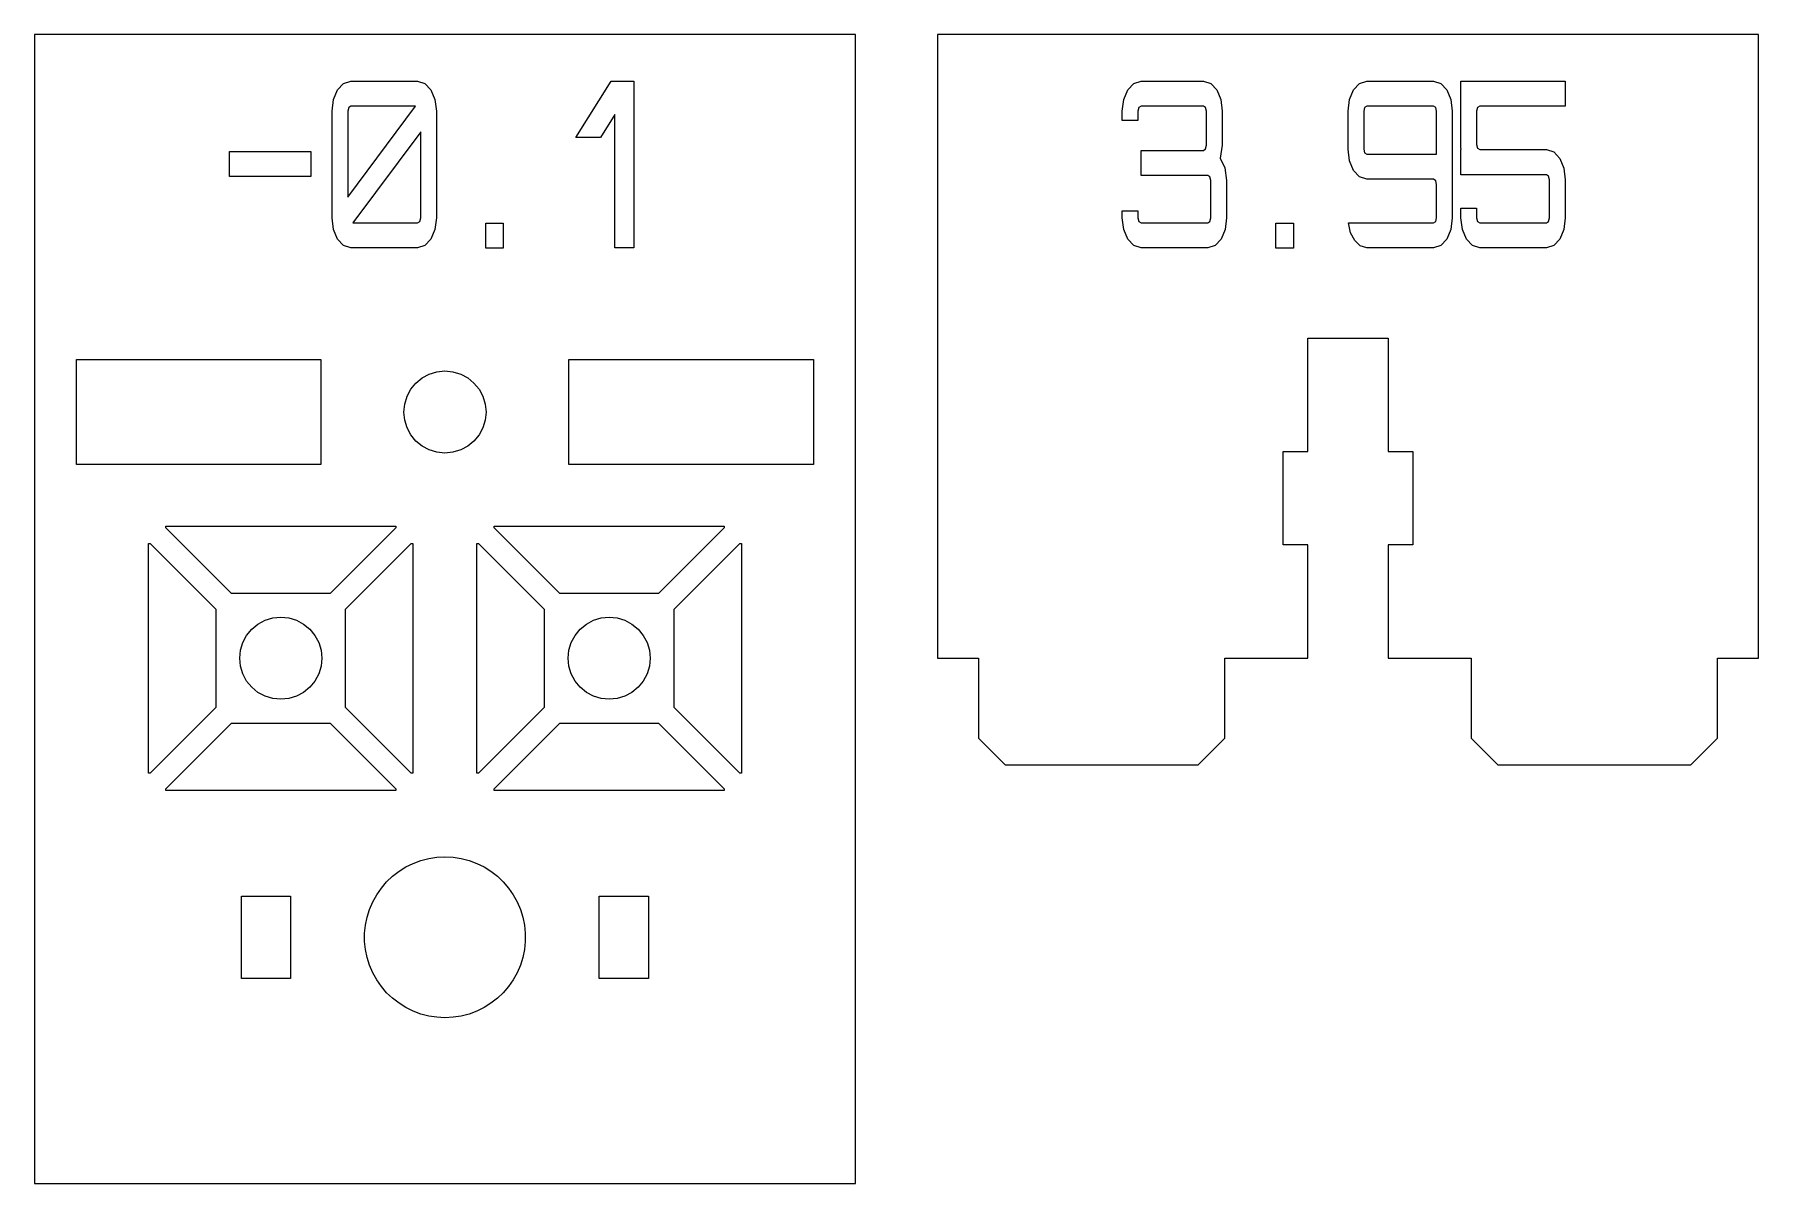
# Model space of a CAD drawing. Header units: metres. Extents: x -55 to 50, y -77 to -7.
import ezdxf

# ---------------------------------------------------------------- set-up
doc = ezdxf.new("R2010")
doc.units = ezdxf.units.M

msp = doc.modelspace()

# ---------------------------------------------------------------- linework, layer by layer
for p, q in [((-5, -7), (-55, -7)), ((-55, -7), (-55, -77)), ((-5, -77), (-5, -7)), ((50, -7), (0, -7)), ((0, -7), (0, -45)), ((50, -45), (50, -7)), ((-36.7871, -10.9619), (-36.5393, -10.376)), ((-36.5393, -10.376), (-36.1731, -9.98047)), ((-36.1731, -9.98047), (-35.7275, -9.84009)), ((-35.7275, -9.84009), (-31.6711, -9.84009)), ((-31.6711, -9.84009), (-31.2256, -9.98047)), ((-31.2256, -9.98047), (-30.8594, -10.376)), ((-30.8594, -10.376), (-30.6128, -10.9619)), ((-22.0251, -13.269), (-19.8682, -9.84009)), ((-19.8682, -9.84009), (-18.4973, -9.84009)), ((-18.4973, -9.84009), (-18.4973, -20)), ((11.3379, -10.9619), (11.5857, -10.376)), ((11.5857, -10.376), (11.9519, -9.98047)), ((11.9519, -9.98047), (12.3975, -9.84009)), ((12.3975, -9.84009), (16.189, -9.84009)), ((16.189, -9.84009), (16.6345, -9.98047)), ((16.6345, -9.98047), (17.0007, -10.376)), ((17.0007, -10.376), (17.2473, -10.9619)), ((25.0891, -10.9619), (25.3357, -10.376)), ((25.3357, -10.376), (25.7019, -9.98047)), ((25.7019, -9.98047), (26.1475, -9.84009)), ((26.1475, -9.84009), (30.2039, -9.84009)), ((30.2039, -9.84009), (30.6494, -9.98047)), ((30.6494, -9.98047), (31.0156, -10.376)), ((31.0156, -10.376), (31.2622, -10.9619)), ((31.875, -13.7061), (31.875, -9.84009)), ((31.875, -9.84009), (38.2251, -9.84009)), ((38.2251, -9.84009), (38.2251, -11.3635)), ((-36.875, -11.6736), (-36.7871, -10.9619)), ((-35.9216, -16.9092), (-31.7944, -11.3635)), ((-35.8643, -11.4551), (-35.9216, -11.6736)), ((-35.7275, -11.3635), (-35.8643, -11.4551)), ((-31.7944, -11.3635), (-35.7275, -11.3635)), ((-30.6128, -10.9619), (-30.5249, -11.6736)), ((11.25, -11.6736), (11.3379, -10.9619)), ((12.2607, -11.4551), (12.2034, -11.6736)), ((12.3975, -11.3635), (12.2607, -11.4551)), ((16.189, -11.3635), (12.3975, -11.3635)), ((16.3257, -11.4551), (16.189, -11.3635)), ((16.3831, -11.6736), (16.3257, -11.4551)), ((17.2473, -10.9619), (17.3352, -11.6736)), ((25, -11.6736), (25.0891, -10.9619)), ((26.0107, -11.4551), (25.9534, -11.6736)), ((26.1475, -11.3635), (26.0107, -11.4551)), ((30.2039, -11.3635), (26.1475, -11.3635)), ((30.3406, -11.4551), (30.2039, -11.3635)), ((30.3979, -11.6736), (30.3406, -11.4551)), ((31.2622, -10.9619), (31.3501, -11.6736)), ((32.8857, -11.4551), (32.8284, -11.6736)), ((33.0225, -11.3635), (32.8857, -11.4551)), ((38.2251, -11.3635), (33.0225, -11.3635)), ((-36.875, -18.1653), (-36.875, -11.6736)), ((-35.9216, -11.6736), (-35.9216, -16.9092)), ((-30.5249, -11.6736), (-30.5249, -18.1653)), ((-19.6448, -11.8713), (-20.5273, -13.269)), ((-19.6448, -20), (-19.6448, -11.8713)), ((11.25, -12.2388), (11.25, -11.6736)), ((12.2034, -12.2388), (11.25, -12.2388)), ((12.2034, -11.6736), (12.2034, -12.2388)), ((16.3831, -13.7488), (16.3831, -11.6736)), ((17.3352, -11.6736), (17.3352, -13.7488)), ((25, -13.988), (25, -11.6736)), ((25.9534, -11.6736), (25.9534, -13.988)), ((30.3979, -14.2993), (30.3979, -11.6736)), ((31.3501, -11.6736), (31.3501, -18.1653)), ((32.8284, -11.6736), (32.8284, -13.7061)), ((-31.4771, -12.9297), (-35.6042, -18.4753)), ((-31.4771, -18.1653), (-31.4771, -12.9297)), ((-20.5273, -13.269), (-22.0251, -13.269)), ((-43.1177, -15.6445), (-43.1177, -14.1211)), ((-43.1177, -14.1211), (-38.1787, -14.1211)), ((-38.1787, -14.1211), (-38.1787, -15.6445)), ((12.3975, -15.5835), (12.3975, -14.0588)), ((12.3975, -14.0588), (16.189, -14.0588)), ((16.189, -14.0588), (16.3257, -13.9673)), ((16.3257, -13.9673), (16.3831, -13.7488)), ((17.3352, -13.7488), (17.2217, -14.5386)), ((17.2217, -14.5386), (17.4988, -15.1318)), ((25.0891, -14.7009), (25, -13.988)), ((25.9534, -13.988), (26.0107, -14.2065)), ((26.0107, -14.2065), (26.1475, -14.2993)), ((26.1475, -14.2993), (30.3979, -14.2993)), ((31.8799, -13.8684), (31.875, -13.7061)), ((31.875, -15.5408), (31.875, -14.0161)), ((31.875, -14.0161), (31.8933, -14.0161)), ((31.8933, -14.0161), (31.8799, -13.8684)), ((32.8284, -13.7061), (32.8857, -13.9246)), ((32.8857, -13.9246), (33.0225, -14.0161)), ((33.0225, -14.0161), (37.0789, -14.0161)), ((37.0789, -14.0161), (37.5244, -14.1577)), ((37.5244, -14.1577), (37.8906, -14.5532)), ((37.8906, -14.5532), (38.1372, -15.1379)), ((-38.1787, -15.6445), (-43.1177, -15.6445)), ((16.4539, -15.5835), (12.3975, -15.5835)), ((16.5906, -15.675), (16.4539, -15.5835)), ((16.6479, -15.8936), (16.5906, -15.675)), ((17.4988, -15.1318), (17.6001, -15.8936)), ((25.3357, -15.2869), (25.0891, -14.7009)), ((25.7019, -15.6812), (25.3357, -15.2869)), ((26.1475, -15.8228), (25.7019, -15.6812)), ((37.0789, -15.5408), (31.875, -15.5408)), ((37.2156, -15.6323), (37.0789, -15.5408)), ((37.2729, -15.8508), (37.2156, -15.6323)), ((38.1372, -15.1379), (38.2251, -15.8508)), ((16.6479, -18.1653), (16.6479, -15.8936)), ((17.6001, -15.8936), (17.6001, -18.1653)), ((30.2039, -15.8228), (26.1475, -15.8228)), ((30.3406, -15.9143), (30.2039, -15.8228)), ((30.3979, -16.1328), (30.3406, -15.9143)), ((30.3979, -18.1653), (30.3979, -16.1328)), ((37.2729, -18.1653), (37.2729, -15.8508)), ((38.2251, -15.8508), (38.2251, -18.1653)), ((11.25, -18.1653), (11.25, -17.7417)), ((11.25, -17.7417), (12.2034, -17.7417)), ((12.2034, -17.7417), (12.2034, -18.1653)), ((31.875, -18.1653), (31.875, -17.572)), ((31.875, -17.572), (32.8284, -17.572)), ((32.8284, -17.572), (32.8284, -18.1653)), ((-36.7871, -18.8782), (-36.875, -18.1653)), ((-36.5393, -19.4629), (-36.7871, -18.8782)), ((-35.6042, -18.4753), (-31.6711, -18.4753)), ((-31.6711, -18.4753), (-31.5344, -18.3838)), ((-31.5344, -18.3838), (-31.4771, -18.1653)), ((-30.6128, -18.8782), (-30.8594, -19.4629)), ((-30.5249, -18.1653), (-30.6128, -18.8782)), ((-27.5134, -20.0195), (-27.5134, -18.4949)), ((-27.5134, -18.4949), (-26.4551, -18.4949)), ((-26.4551, -18.4949), (-26.4551, -20.0195)), ((11.3379, -18.8782), (11.25, -18.1653)), ((11.5857, -19.4629), (11.3379, -18.8782)), ((12.2034, -18.1653), (12.2607, -18.3838)), ((12.2607, -18.3838), (12.3975, -18.4753)), ((12.3975, -18.4753), (16.4539, -18.4753)), ((16.4539, -18.4753), (16.5906, -18.3838)), ((16.5906, -18.3838), (16.6479, -18.1653)), ((17.5122, -18.8782), (17.2656, -19.4629)), ((17.6001, -18.1653), (17.5122, -18.8782)), ((20.6116, -20.0195), (20.6116, -18.4949)), ((20.6116, -18.4949), (21.6699, -18.4949)), ((21.6699, -18.4949), (21.6699, -20.0195)), ((25.155, -19.0759), (25.0183, -18.4753)), ((25.0183, -18.4753), (30.2039, -18.4753)), ((30.2039, -18.4753), (30.3406, -18.3838)), ((30.3406, -18.3838), (30.3979, -18.1653)), ((31.2622, -18.8782), (31.0156, -19.4629)), ((31.3501, -18.1653), (31.2622, -18.8782)), ((31.9629, -18.8782), (31.875, -18.1653)), ((32.2107, -19.4629), (31.9629, -18.8782)), ((32.8284, -18.1653), (32.8857, -18.3838)), ((32.8857, -18.3838), (33.0225, -18.4753)), ((33.0225, -18.4753), (37.0789, -18.4753)), ((37.0789, -18.4753), (37.2156, -18.3838)), ((37.2156, -18.3838), (37.2729, -18.1653)), ((38.1372, -18.8782), (37.8906, -19.4629)), ((38.2251, -18.1653), (38.1372, -18.8782)), ((-36.1731, -19.8584), (-36.5393, -19.4629)), ((-35.7275, -20), (-36.1731, -19.8584)), ((-31.2256, -19.8584), (-31.6711, -20)), ((-30.8594, -19.4629), (-31.2256, -19.8584)), ((11.9519, -19.8584), (11.5857, -19.4629)), ((12.3975, -20), (11.9519, -19.8584)), ((16.8994, -19.8584), (16.4539, -20)), ((17.2656, -19.4629), (16.8994, -19.8584)), ((25.4065, -19.5557), (25.155, -19.0759)), ((25.7458, -19.8792), (25.4065, -19.5557)), ((26.1475, -20), (25.7458, -19.8792)), ((30.6494, -19.8584), (30.2039, -20)), ((31.0156, -19.4629), (30.6494, -19.8584)), ((32.5769, -19.8584), (32.2107, -19.4629)), ((33.0225, -20), (32.5769, -19.8584)), ((37.5244, -19.8584), (37.0789, -20)), ((37.8906, -19.4629), (37.5244, -19.8584)), ((-31.6711, -20), (-35.7275, -20)), ((-26.4551, -20.0195), (-27.5134, -20.0195)), ((-18.4973, -20), (-19.6448, -20)), ((16.4539, -20), (12.3975, -20)), ((21.6699, -20.0195), (20.6116, -20.0195)), ((30.2039, -20), (26.1475, -20)), ((37.0789, -20), (33.0225, -20)), ((22.55, -32.4), (22.55, -25.5)), ((22.55, -25.5), (27.45, -25.5)), ((27.45, -25.5), (27.45, -32.4)), ((-52.45, -33.2), (-52.45, -26.8)), ((-52.45, -26.8), (-37.55, -26.8)), ((-37.55, -26.8), (-37.55, -33.2)), ((-22.45, -33.2), (-22.45, -26.8)), ((-22.45, -26.8), (-7.54999, -26.8)), ((-7.54999, -26.8), (-7.54999, -33.2)), ((-32.0787, -28.6111), (-31.7678, -28.2322)), ((-31.7678, -28.2322), (-31.3889, -27.9213)), ((-31.3889, -27.9213), (-30.9567, -27.6903)), ((-30.9567, -27.6903), (-30.4877, -27.548)), ((-30.4877, -27.548), (-30, -27.5)), ((-30, -27.5), (-29.5123, -27.548)), ((-29.5123, -27.548), (-29.0433, -27.6903)), ((-29.0433, -27.6903), (-28.6111, -27.9213)), ((-28.6111, -27.9213), (-28.2322, -28.2322)), ((-28.2322, -28.2322), (-27.9213, -28.6111)), ((-32.452, -29.5123), (-32.3097, -29.0433)), ((-32.3097, -29.0433), (-32.0787, -28.6111)), ((-27.9213, -28.6111), (-27.6903, -29.0433)), ((-27.6903, -29.0433), (-27.548, -29.5123)), ((-32.5, -30), (-32.452, -29.5123)), ((-32.452, -30.4877), (-32.5, -30)), ((-27.548, -29.5123), (-27.5, -30)), ((-27.5, -30), (-27.548, -30.4877)), ((-32.3097, -30.9567), (-32.452, -30.4877)), ((-32.0787, -31.3889), (-32.3097, -30.9567)), ((-31.7678, -31.7678), (-32.0787, -31.3889)), ((-27.9213, -31.3889), (-28.2322, -31.7678)), ((-27.6903, -30.9567), (-27.9213, -31.3889)), ((-27.548, -30.4877), (-27.6903, -30.9567)), ((-31.3889, -32.0787), (-31.7678, -31.7678)), ((-30.9567, -32.3097), (-31.3889, -32.0787)), ((-30.4877, -32.452), (-30.9567, -32.3097)), ((-30, -32.5), (-30.4877, -32.452)), ((-29.5123, -32.452), (-30, -32.5)), ((-29.0433, -32.3097), (-29.5123, -32.452)), ((-28.6111, -32.0787), (-29.0433, -32.3097)), ((-28.2322, -31.7678), (-28.6111, -32.0787)), ((21.05, -38.1), (21.05, -32.4)), ((21.05, -32.4), (22.55, -32.4)), ((27.45, -32.4), (28.95, -32.4)), ((28.95, -32.4), (28.95, -38.1)), ((-37.55, -33.2), (-52.45, -33.2)), ((-7.54999, -33.2), (-22.45, -33.2)), ((-47, -37.05), (-47, -36.95)), ((-47, -36.95), (-33, -36.95)), ((-43, -41.05), (-47, -37.05)), ((-33, -37.05), (-37, -41.05)), ((-33, -36.95), (-33, -37.05)), ((-27, -37.05), (-27, -36.95)), ((-27, -36.95), (-13, -36.95)), ((-23, -41.05), (-27, -37.05)), ((-13, -37.05), (-17, -41.05)), ((-13, -36.95), (-13, -37.05)), ((-48.05, -52), (-48.05, -38)), ((-48.05, -38), (-47.95, -38)), ((-47.95, -38), (-43.95, -42)), ((-36.05, -42), (-32.05, -38)), ((-32.05, -38), (-31.95, -38)), ((-31.95, -38), (-31.95, -52)), ((-28.05, -52), (-28.05, -38)), ((-28.05, -38), (-27.95, -38)), ((-27.95, -38), (-23.95, -42)), ((-16.05, -42), (-12.05, -38)), ((-12.05, -38), (-11.95, -38)), ((-11.95, -38), (-11.95, -52)), ((22.55, -38.1), (21.05, -38.1)), ((22.55, -45), (22.55, -38.1)), ((28.95, -38.1), (27.45, -38.1)), ((27.45, -38.1), (27.45, -45)), ((-43.95, -42), (-43.95, -48)), ((-37, -41.05), (-43, -41.05)), ((-36.05, -48), (-36.05, -42)), ((-23.95, -42), (-23.95, -48)), ((-17, -41.05), (-23, -41.05)), ((-16.05, -48), (-16.05, -42)), ((-41.7678, -43.2322), (-41.3889, -42.9213)), ((-41.3889, -42.9213), (-40.9567, -42.6903)), ((-40.9567, -42.6903), (-40.4877, -42.548)), ((-40.4877, -42.548), (-40, -42.5)), ((-40, -42.5), (-39.5123, -42.548)), ((-39.5123, -42.548), (-39.0433, -42.6903)), ((-39.0433, -42.6903), (-38.6111, -42.9213)), ((-38.6111, -42.9213), (-38.2322, -43.2322)), ((-21.7678, -43.2322), (-21.3889, -42.9213)), ((-21.3889, -42.9213), (-20.9567, -42.6903)), ((-20.9567, -42.6903), (-20.4877, -42.548)), ((-20.4877, -42.548), (-20, -42.5)), ((-20, -42.5), (-19.5123, -42.548)), ((-19.5123, -42.548), (-19.0433, -42.6903)), ((-19.0433, -42.6903), (-18.6111, -42.9213)), ((-18.6111, -42.9213), (-18.2322, -43.2322)), ((-42.452, -44.5123), (-42.3097, -44.0433)), ((-42.3097, -44.0433), (-42.0787, -43.6111)), ((-42.0787, -43.6111), (-41.7678, -43.2322)), ((-38.2322, -43.2322), (-37.9213, -43.6111)), ((-37.9213, -43.6111), (-37.6903, -44.0433)), ((-37.6903, -44.0433), (-37.548, -44.5123)), ((-22.452, -44.5123), (-22.3097, -44.0433)), ((-22.3097, -44.0433), (-22.0787, -43.6111)), ((-22.0787, -43.6111), (-21.7678, -43.2322)), ((-18.2322, -43.2322), (-17.9213, -43.6111)), ((-17.9213, -43.6111), (-17.6903, -44.0433)), ((-17.6903, -44.0433), (-17.548, -44.5123)), ((-42.5, -45), (-42.452, -44.5123)), ((-42.452, -45.4877), (-42.5, -45)), ((-37.548, -44.5123), (-37.5, -45)), ((-37.5, -45), (-37.548, -45.4877)), ((-22.5, -45), (-22.452, -44.5123)), ((-22.452, -45.4877), (-22.5, -45)), ((-17.548, -44.5123), (-17.5, -45)), ((-17.5, -45), (-17.548, -45.4877)), ((0, -45), (2.5, -45)), ((2.5, -45), (2.5, -49.875)), ((17.5, -49.875), (17.5, -45)), ((17.5, -45), (22.55, -45)), ((27.45, -45), (32.5, -45)), ((32.5, -45), (32.5, -49.875)), ((47.5, -49.875), (47.5, -45)), ((47.5, -45), (50, -45)), ((-42.3097, -45.9567), (-42.452, -45.4877)), ((-42.0787, -46.3889), (-42.3097, -45.9567)), ((-37.6903, -45.9567), (-37.9213, -46.3889)), ((-37.548, -45.4877), (-37.6903, -45.9567)), ((-22.3097, -45.9567), (-22.452, -45.4877)), ((-22.0787, -46.3889), (-22.3097, -45.9567)), ((-17.6903, -45.9567), (-17.9213, -46.3889)), ((-17.548, -45.4877), (-17.6903, -45.9567)), ((-41.7678, -46.7678), (-42.0787, -46.3889)), ((-41.3889, -47.0787), (-41.7678, -46.7678)), ((-40.9567, -47.3097), (-41.3889, -47.0787)), ((-38.6111, -47.0787), (-39.0433, -47.3097)), ((-38.2322, -46.7678), (-38.6111, -47.0787)), ((-37.9213, -46.3889), (-38.2322, -46.7678)), ((-21.7678, -46.7678), (-22.0787, -46.3889)), ((-21.3889, -47.0787), (-21.7678, -46.7678)), ((-20.9567, -47.3097), (-21.3889, -47.0787)), ((-18.6111, -47.0787), (-19.0433, -47.3097)), ((-18.2322, -46.7678), (-18.6111, -47.0787)), ((-17.9213, -46.3889), (-18.2322, -46.7678)), ((-43.95, -48), (-47.95, -52)), ((-40.4877, -47.452), (-40.9567, -47.3097)), ((-40, -47.5), (-40.4877, -47.452)), ((-39.5123, -47.452), (-40, -47.5)), ((-39.0433, -47.3097), (-39.5123, -47.452)), ((-32.05, -52), (-36.05, -48)), ((-23.95, -48), (-27.95, -52)), ((-20.4877, -47.452), (-20.9567, -47.3097)), ((-20, -47.5), (-20.4877, -47.452)), ((-19.5123, -47.452), (-20, -47.5)), ((-19.0433, -47.3097), (-19.5123, -47.452)), ((-12.05, -52), (-16.05, -48)), ((-47, -52.95), (-43, -48.95)), ((-43, -48.95), (-37, -48.95)), ((-37, -48.95), (-33, -52.95)), ((-27, -52.95), (-23, -48.95)), ((-23, -48.95), (-17, -48.95)), ((-17, -48.95), (-13, -52.95)), ((2.5, -49.875), (4.125, -51.5)), ((15.875, -51.5), (17.5, -49.875)), ((32.5, -49.875), (34.125, -51.5)), ((45.875, -51.5), (47.5, -49.875)), ((-47.95, -52), (-48.05, -52)), ((-31.95, -52), (-32.05, -52)), ((-27.95, -52), (-28.05, -52)), ((-11.95, -52), (-12.05, -52)), ((4.125, -51.5), (15.875, -51.5)), ((34.125, -51.5), (45.875, -51.5)), ((-47, -53.05), (-47, -52.95)), ((-33, -53.05), (-47, -53.05)), ((-33, -52.95), (-33, -53.05)), ((-27, -53.05), (-27, -52.95)), ((-13, -53.05), (-27, -53.05)), ((-13, -52.95), (-13, -53.05)), ((-32.7992, -57.9783), (-32.378, -57.7157)), ((-32.378, -57.7157), (-31.9323, -57.4971)), ((-31.9323, -57.4971), (-31.4669, -57.3247)), ((-31.4669, -57.3247), (-30.9864, -57.2003)), ((-30.9864, -57.2003), (-30.4957, -57.1251)), ((-30.4957, -57.1251), (-30, -57.1)), ((-30, -57.1), (-29.5043, -57.1251)), ((-29.5043, -57.1251), (-29.0136, -57.2003)), ((-29.0136, -57.2003), (-28.5331, -57.3247)), ((-28.5331, -57.3247), (-28.0677, -57.4971)), ((-28.0677, -57.4971), (-27.622, -57.7157)), ((-27.622, -57.7157), (-27.2008, -57.9783)), ((-33.8748, -59.0007), (-33.5515, -58.6241)), ((-33.5515, -58.6241), (-33.1917, -58.2821)), ((-33.1917, -58.2821), (-32.7992, -57.9783)), ((-27.2008, -57.9783), (-26.8083, -58.2821)), ((-26.8083, -58.2821), (-26.4485, -58.6241)), ((-26.4485, -58.6241), (-26.1252, -59.0007)), ((-42.4, -64.5), (-42.4, -59.5)), ((-42.4, -59.5), (-39.4, -59.5)), ((-39.4, -59.5), (-39.4, -64.5)), ((-34.595, -60.2982), (-34.3992, -59.8421)), ((-34.3992, -59.8421), (-34.1584, -59.4081)), ((-34.1584, -59.4081), (-33.8748, -59.0007)), ((-26.1252, -59.0007), (-25.8416, -59.4081)), ((-25.8416, -59.4081), (-25.6008, -59.8421)), ((-25.6008, -59.8421), (-25.405, -60.2982)), ((-20.6, -64.5), (-20.6, -59.5)), ((-20.6, -59.5), (-17.6, -59.5)), ((-17.6, -59.5), (-17.6, -64.5)), ((-34.8435, -61.258), (-34.7436, -60.7718)), ((-34.7436, -60.7718), (-34.595, -60.2982)), ((-25.405, -60.2982), (-25.2564, -60.7718)), ((-25.2564, -60.7718), (-25.1565, -61.258)), ((-34.8937, -61.7518), (-34.8435, -61.258)), ((-34.8937, -62.2482), (-34.8937, -61.7518)), ((-25.1565, -61.258), (-25.1063, -61.7518)), ((-25.1063, -61.7518), (-25.1063, -62.2482)), ((-34.8435, -62.742), (-34.8937, -62.2482)), ((-34.7436, -63.2282), (-34.8435, -62.742)), ((-25.1565, -62.742), (-25.2564, -63.2282)), ((-25.1063, -62.2482), (-25.1565, -62.742)), ((-34.595, -63.7018), (-34.7436, -63.2282)), ((-34.3992, -64.1579), (-34.595, -63.7018)), ((-25.405, -63.7018), (-25.6008, -64.1579)), ((-25.2564, -63.2282), (-25.405, -63.7018)), ((-39.4, -64.5), (-42.4, -64.5)), ((-34.1584, -64.5919), (-34.3992, -64.1579)), ((-33.8748, -64.9993), (-34.1584, -64.5919)), ((-33.5515, -65.3759), (-33.8748, -64.9993)), ((-26.1252, -64.9993), (-26.4485, -65.3759)), ((-25.8416, -64.5919), (-26.1252, -64.9993)), ((-25.6008, -64.1579), (-25.8416, -64.5919)), ((-17.6, -64.5), (-20.6, -64.5)), ((-33.1917, -65.7179), (-33.5515, -65.3759)), ((-32.7992, -66.0217), (-33.1917, -65.7179)), ((-32.378, -66.2843), (-32.7992, -66.0217)), ((-27.2008, -66.0217), (-27.622, -66.2843)), ((-26.8083, -65.7179), (-27.2008, -66.0217)), ((-26.4485, -65.3759), (-26.8083, -65.7179)), ((-31.9323, -66.5029), (-32.378, -66.2843)), ((-31.4669, -66.6753), (-31.9323, -66.5029)), ((-30.9864, -66.7997), (-31.4669, -66.6753)), ((-30.4957, -66.8748), (-30.9864, -66.7997)), ((-30, -66.9), (-30.4957, -66.8748)), ((-29.5043, -66.8748), (-30, -66.9)), ((-29.0136, -66.7997), (-29.5043, -66.8748)), ((-28.5331, -66.6753), (-29.0136, -66.7997)), ((-28.0676, -66.5029), (-28.5331, -66.6753)), ((-27.622, -66.2843), (-28.0676, -66.5029)), ((-55, -77), (-5, -77))]:
    msp.add_line(p, q)

doc.saveas('drawing.dxf')
